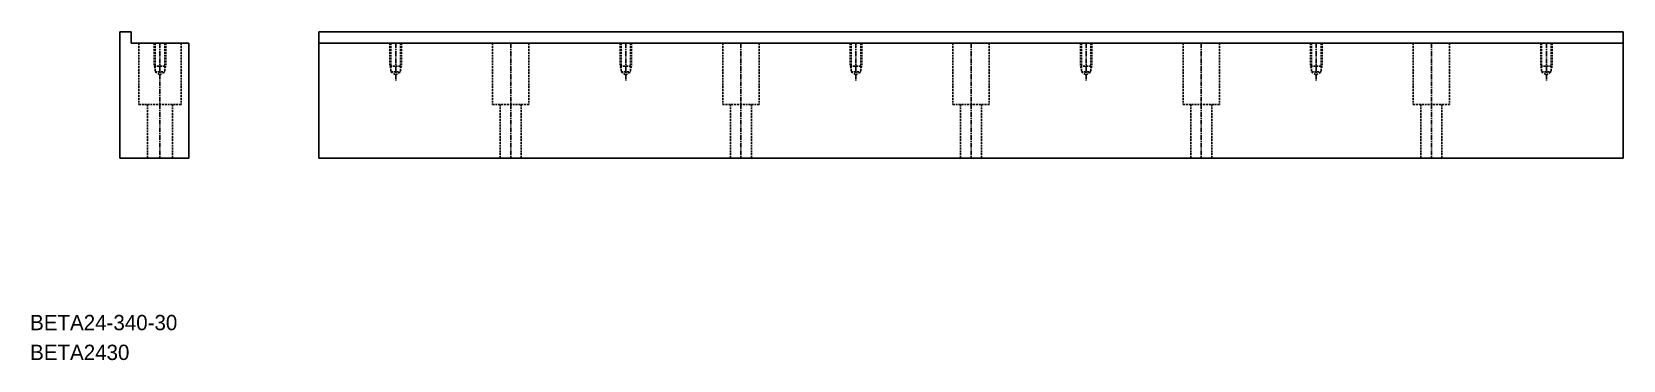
# Model space of a CAD drawing. Extents: x 37 to 451, y 40 to 126.
import ezdxf

# ---------------------------------------------------------------- set-up
doc = ezdxf.new("R2010")
doc.units = 0
doc.linetypes.add('CENTER', pattern=[2, 1.25, -0.25, 0.25, -0.25])
doc.linetypes.add('DASHED', pattern=[0.75, 0.5, -0.25])
doc.layers.get('0').update_dxf_attribs({"linetype": 'CONTINUOUS'})
doc.layers.add('CENTER', color=1, linetype='CENTER')

msp = doc.modelspace()

# ---------------------------------------------------------------- linework, layer by layer
at = {"color": 7, "linetype": 'CONTINUOUS'}
for p, q in [((59.43, 126.18), (62.43, 126.18)), ((59.43, 126.18), (59.43, 93.18)), ((62.43, 126.18), (62.43, 123.18)), ((111.37, 126.18), (451.37, 126.18)), ((111.37, 126.18), (111.37, 93.18)), ((451.37, 126.18), (451.37, 93.18)), ((62.43, 123.18), (77.43, 123.18)), ((77.43, 123.18), (77.43, 93.18)), ((111.37, 123.18), (451.37, 123.18)), ((59.43, 93.18), (77.43, 93.18)), ((111.37, 93.18), (451.37, 93.18))]:
    msp.add_line(p, q, dxfattribs=at)
at = {"color": 3, "linetype": 'DASHED'}
for p, q in [((64.43, 123.18), (64.43, 107.18)), ((68.43, 123.18), (68.43, 117.18)), ((68.68, 123.18), (68.68, 115.68)), ((71.18, 123.18), (71.18, 115.68)), ((71.43, 123.18), (71.43, 117.18)), ((75.43, 123.18), (75.43, 107.18)), ((129.87, 123.18), (129.87, 117.18)), ((130.12, 123.18), (130.12, 115.68)), ((132.62, 123.18), (132.62, 115.68)), ((132.87, 123.18), (132.87, 117.18)), ((156.62, 123.18), (156.62, 107.18)), ((166.12, 123.18), (166.12, 107.18)), ((189.87, 123.18), (189.87, 117.18)), ((190.12, 123.18), (190.12, 115.68)), ((192.62, 123.18), (192.62, 115.68)), ((192.87, 123.18), (192.87, 117.18)), ((216.62, 123.18), (216.62, 107.18)), ((226.12, 123.18), (226.12, 107.18)), ((249.87, 123.18), (249.87, 117.18)), ((250.12, 123.18), (250.12, 115.68)), ((252.62, 123.18), (252.62, 115.68)), ((252.87, 123.18), (252.87, 117.18)), ((276.62, 123.18), (276.62, 107.18)), ((286.12, 123.18), (286.12, 107.18)), ((309.87, 123.18), (309.87, 117.18)), ((310.12, 123.18), (310.12, 115.68)), ((312.62, 123.18), (312.62, 115.68)), ((312.87, 123.18), (312.87, 117.18)), ((336.62, 123.18), (336.62, 107.18)), ((346.12, 123.18), (346.12, 107.18)), ((369.87, 123.18), (369.87, 117.18)), ((370.12, 123.18), (370.12, 115.68)), ((372.62, 123.18), (372.62, 115.68)), ((372.87, 123.18), (372.87, 117.18)), ((396.62, 123.18), (396.62, 107.18)), ((406.12, 123.18), (406.12, 107.18)), ((429.87, 123.18), (429.87, 117.18)), ((430.12, 123.18), (430.12, 115.68)), ((432.62, 123.18), (432.62, 115.68)), ((432.87, 123.18), (432.87, 117.18)), ((68.68, 116.68), (68.43, 117.18)), ((68.43, 117.18), (71.43, 117.18)), ((71.43, 117.18), (71.18, 116.68)), ((129.87, 117.18), (132.87, 117.18)), ((130.12, 116.68), (129.87, 117.18)), ((132.87, 117.18), (132.62, 116.68)), ((190.12, 116.68), (189.87, 117.18)), ((189.87, 117.18), (192.87, 117.18)), ((192.87, 117.18), (192.62, 116.68)), ((250.12, 116.68), (249.87, 117.18)), ((249.87, 117.18), (252.87, 117.18)), ((252.87, 117.18), (252.62, 116.68)), ((310.12, 116.68), (309.87, 117.18)), ((309.87, 117.18), (312.87, 117.18)), ((312.87, 117.18), (312.62, 116.68)), ((370.12, 116.68), (369.87, 117.18)), ((369.87, 117.18), (372.87, 117.18)), ((372.87, 117.18), (372.62, 116.68)), ((430.12, 116.68), (429.87, 117.18)), ((429.87, 117.18), (432.87, 117.18)), ((432.87, 117.18), (432.62, 116.68)), ((68.68, 115.68), (69.93, 114.96)), ((68.68, 115.68), (71.18, 115.68)), ((69.93, 114.96), (71.18, 115.68)), ((130.12, 115.68), (132.62, 115.68)), ((130.12, 115.68), (131.37, 114.96)), ((131.37, 114.96), (132.62, 115.68)), ((190.12, 115.68), (191.37, 114.96)), ((190.12, 115.68), (192.62, 115.68)), ((191.37, 114.96), (192.62, 115.68)), ((250.12, 115.68), (251.37, 114.96)), ((250.12, 115.68), (252.62, 115.68)), ((251.37, 114.96), (252.62, 115.68)), ((310.12, 115.68), (311.37, 114.96)), ((310.12, 115.68), (312.62, 115.68)), ((311.37, 114.96), (312.62, 115.68)), ((370.12, 115.68), (371.37, 114.96)), ((370.12, 115.68), (372.62, 115.68)), ((371.37, 114.96), (372.62, 115.68)), ((430.12, 115.68), (431.37, 114.96)), ((430.12, 115.68), (432.62, 115.68)), ((431.37, 114.96), (432.62, 115.68)), ((64.43, 107.18), (75.43, 107.18)), ((66.63, 107.18), (66.63, 93.18)), ((73.23, 107.18), (73.23, 93.18)), ((156.62, 107.18), (166.12, 107.18)), ((158.62, 107.18), (158.62, 93.18)), ((164.12, 107.18), (164.12, 93.18)), ((216.62, 107.18), (226.12, 107.18)), ((218.62, 107.18), (218.62, 93.18)), ((224.12, 107.18), (224.12, 93.18)), ((276.62, 107.18), (286.12, 107.18)), ((278.62, 107.18), (278.62, 93.18)), ((284.12, 107.18), (284.12, 93.18)), ((336.62, 107.18), (346.12, 107.18)), ((338.62, 107.18), (338.62, 93.18)), ((344.12, 107.18), (344.12, 93.18)), ((396.62, 107.18), (406.12, 107.18)), ((398.62, 107.18), (398.62, 93.18)), ((404.12, 107.18), (404.12, 93.18))]:
    msp.add_line(p, q, dxfattribs=at)
at = {"layer": 'CENTER', "color": 1, "linetype": 'CENTER'}
for p, q in [((69.93, 123.18), (69.93, 93.18)), ((131.37, 123.18), (131.37, 113.39)), ((161.37, 123.18), (161.37, 93.18)), ((191.37, 123.18), (191.37, 113.39)), ((221.37, 123.18), (221.37, 93.18)), ((251.37, 123.18), (251.37, 113.39)), ((281.37, 123.18), (281.37, 93.18)), ((311.37, 123.18), (311.37, 113.39)), ((341.37, 123.18), (341.37, 93.18)), ((371.37, 123.18), (371.37, 113.39)), ((401.37, 123.18), (401.37, 93.18)), ((431.37, 123.18), (431.37, 113.39))]:
    msp.add_line(p, q, dxfattribs=at)

# ---------------------------------------------------------------- texts
at = {"color": 7, "linetype": 'CONTINUOUS'}
for s, p in [('BETA24-340-30', (36.08, 48.22)), ('BETA2430', (36.08, 40.44))]:
    msp.add_text(s, height=4, dxfattribs=at).set_placement(p)

doc.saveas('drawing.dxf')
